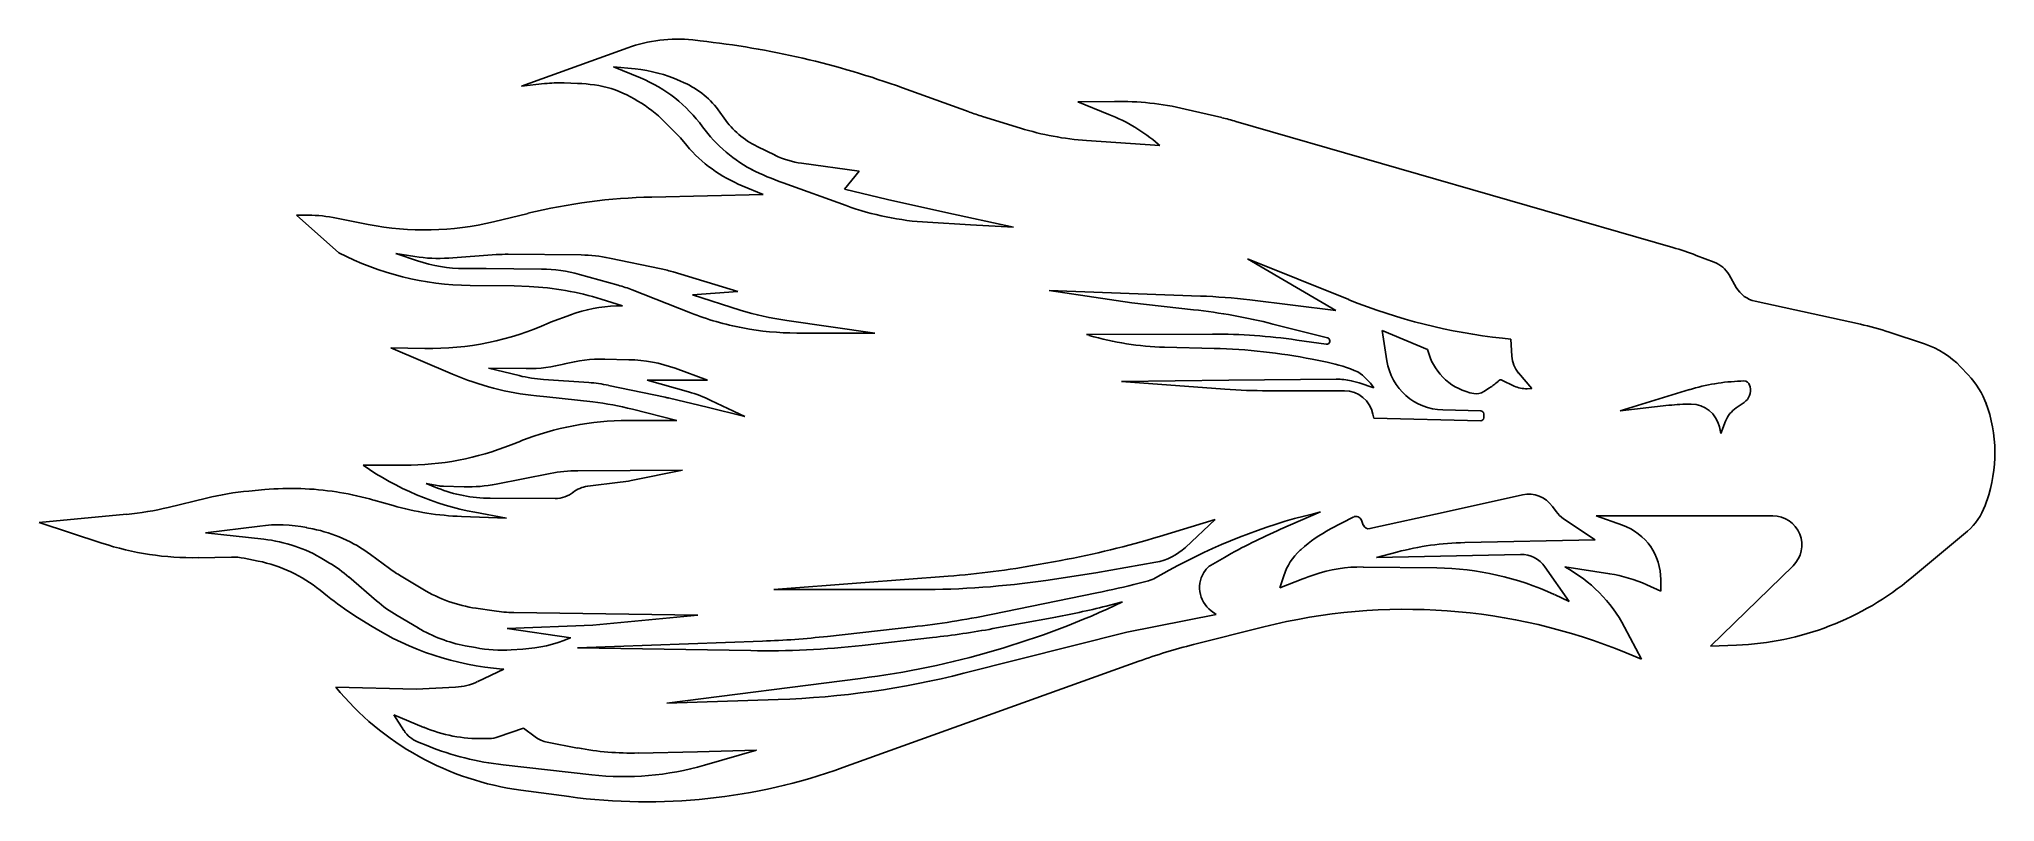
# Model space of a CAD drawing. Header units: metres. Extents: x -13.8 to 19.9, y -4.9 to 8.3.
import ezdxf

# ---------------------------------------------------------------- set-up
doc = ezdxf.new("R2010")
doc.units = ezdxf.units.M

msp = doc.modelspace()

# ---------------------------------------------------------------- linework, layer by layer
at = {"color": 10, "linetype": 'CONTINUOUS'}
for p, q in [((-5.513, 7.456), (-3.684, 8.115)), ((-2.566, 8.248), (-2.436, 8.234)), ((-5.117, 7.497), (-5.513, 7.456)), ((-4.548, 7.501), (-4.781, 7.508)), ((1.05, 7.425), (2.197, 7.009)), ((4.067, 7.181), (4.697, 7.191)), ((4.603, 6.968), (4.067, 7.181)), ((-2.778, 6.561), (-2.998, 6.789)), ((2.425, 6.932), (3.08, 6.73)), ((5.916, 7.059), (6.546, 6.911)), ((6.789, 6.847), (14.317, 4.675)), ((-2.668, 6.432), (-2.778, 6.561)), ((4.218, 6.519), (5.477, 6.433)), ((5.477, 6.433), (5.453, 6.454)), ((-1.351, 5.59), (-1.712, 5.738)), ((-3.27, 5.545), (-1.351, 5.59)), ((-8.662, 4.587), (-9.392, 5.231)), ((-9.392, 5.231), (-9.188, 5.231)), ((-8.7, 5.183), (-8.154, 5.074)), ((-5.995, 5.12), (-5.402, 5.264)), ((14.717, 4.541), (15.029, 4.422)), ((15.283, 4.205), (15.408, 3.989)), ((-5.638, 4.015), (-6.4, 4.023)), ((-5.381, 4.003), (-5.638, 4.015)), ((-3.772, 3.674), (-4.14, 3.787)), ((15.734, 3.751), (17.544, 3.354)), ((-5.04, 3.378), (-5.016, 3.389)), ((-5.016, 3.389), (-4.667, 3.517)), ((-3.878, 3.67), (-3.772, 3.674)), ((18.043, 3.218), (18.651, 3.017)), ((-6.704, 2.496), (-7.765, 2.948)), ((-7.765, 2.948), (-7.179, 2.938)), ((19.27, 2.623), (19.401, 2.485)), ((-5.075, 2.104), (-5.257, 2.123)), ((-4.287, 2.017), (-5.075, 2.104)), ((-3.682, 1.697), (-2.837, 1.697)), ((-2.837, 1.697), (-3.604, 1.892)), ((19.719, 1.973), (19.707, 2.005)), ((-5.692, 1.279), (-5.525, 1.345)), ((-8.242, 0.927), (-7.534, 0.927)), ((-11.597, 0.203), (-10.937, 0.363)), ((-10.209, 0.484), (-9.936, 0.509)), ((-8.702, 0.468), (-8.651, 0.46)), ((-13.822, -0.056), (-12.318, 0.083)), ((-8.06, 0.329), (-7.724, 0.233)), ((-6.548, 0.045), (-5.773, 0.014)), ((-5.773, 0.014), (-6.318, 0.118)), ((16.037, 0.055), (12.992, 0.055)), ((12.992, 0.055), (13.446, -0.105)), ((19.722, 0.318), (19.693, 0.233)), ((-12.74, -0.413), (-13.822, -0.056)), ((19.389, -0.206), (18.425, -1.011)), ((-10.507, -0.653), (-11.081, -0.664)), ((-10.051, -0.721), (-10.289, -0.673)), ((13.934, -0.477), (13.928, -0.468)), ((13.227, -0.941), (12.456, -0.822)), ((14.966, -2.185), (16.386, -0.803)), ((-8.857, -1.325), (-8.984, -1.223)), ((14.107, -1.238), (13.869, -1.131)), ((14.107, -1.039), (14.107, -1.238)), ((-8.117, -1.829), (-8.382, -1.663)), ((7.272, -1.854), (6.057, -2.16)), ((13.482, -1.857), (13.773, -2.408)), ((13.773, -2.408), (13.513, -2.302)), ((15.411, -2.169), (14.966, -2.185)), ((-6.269, -2.797), (-5.816, -2.582)), ((-5.816, -2.582), (-5.844, -2.58)), ((5.116, -2.447), (0.022, -4.278)), ((-8.714, -2.893), (-7.329, -2.925)), ((-7.329, -2.925), (-6.649, -2.892)), ((-4.696, -4.777), (-5.525, -4.666))]:
    msp.add_line(p, q, dxfattribs=at)
at = {"color": 13, "linetype": 'CONTINUOUS'}
for p, q in [((-7.351, 4.521), (-7.68, 4.575)), ((-7.68, 4.575), (-7.306, 4.448)), ((-5.947, 4.553), (-6.769, 4.494)), ((-4.486, 4.547), (-5.746, 4.559)), ((-3.108, 4.308), (-4, 4.494)), ((8.734, 3.778), (6.987, 4.481)), ((6.987, 4.481), (8.51, 3.592)), ((-6.498, 4.314), (-6.147, 4.314)), ((-6.125, 4.314), (-5.169, 4.305)), ((-4.517, 4.213), (-3.849, 4.026)), ((-1.787, 3.921), (-2.9, 4.255)), ((-3.608, 3.945), (-2.602, 3.55)), ((-2.571, 3.86), (-1.787, 3.921)), ((-1.748, 3.6), (-2.571, 3.86)), ((6.178, 3.84), (3.576, 3.934)), ((3.576, 3.934), (4.997, 3.721)), ((4.997, 3.721), (6.062, 3.605)), ((8.51, 3.592), (7.029, 3.773)), ((0.571, 3.204), (-0.946, 3.419)), ((-0.774, 3.204), (0.571, 3.204)), ((6.385, 3.185), (4.214, 3.179)), ((4.214, 3.179), (4.263, 3.164)), ((7.427, 3.359), (8.367, 3.121)), ((8.347, 3.01), (7.837, 3.083)), ((8.405, 3.072), (8.405, 3.059)), ((9.39, 2.724), (9.308, 3.245)), ((9.308, 3.245), (10.09, 2.918)), ((11.522, 3.098), (11.379, 3.113)), ((11.541, 2.807), (11.522, 3.098)), ((-3.664, 2.745), (-4.082, 2.754)), ((5.558, 2.96), (6.414, 2.939)), ((8.103, 2.752), (8.362, 2.701)), ((10.09, 2.918), (10.111, 2.85)), ((-5.431, 2.591), (-6.085, 2.6)), ((-6.085, 2.6), (-5.552, 2.47)), ((-5.134, 2.405), (-4.357, 2.351)), ((-4.772, 2.671), (-4.762, 2.674)), ((-2.639, 2.191), (-3.352, 2.395)), ((-3.352, 2.395), (-2.309, 2.395)), ((-2.309, 2.395), (-2.866, 2.596)), ((6.669, 2.39), (4.821, 2.37)), ((4.821, 2.37), (6.601, 2.237)), ((8.517, 2.41), (6.669, 2.39)), ((8.91, 2.344), (8.777, 2.379)), ((11.305, 2.372), (11.315, 2.382)), ((11.37, 2.391), (11.584, 2.291)), ((11.888, 2.246), (11.659, 2.516)), ((-4.015, 2.303), (-3.041, 2.098)), ((-2.968, 2.082), (-2.319, 1.925)), ((-1.669, 1.768), (-2.252, 2.045)), ((7.343, 2.21), (8.659, 2.21)), ((9.165, 2.262), (8.91, 2.344)), ((11.057, 2.197), (11.156, 2.259)), ((11.807, 2.244), (11.888, 2.246)), ((-2.319, 1.925), (-1.669, 1.768)), ((9.149, 1.808), (9.163, 1.738)), ((9.163, 1.738), (11.006, 1.693)), ((11.008, 1.864), (10.354, 1.879)), ((11.057, 1.743), (11.057, 1.814)), ((11.726, 0.417), (10.413, 0.127)), ((8.812, 0.036), (8.421, -0.169)), ((10.413, 0.127), (9.099, -0.164)), ((12.305, 0.13), (12.241, 0.22)), ((12.978, -0.359), (12.434, 0.006)), ((-10.023, -0.119), (-10.955, -0.238)), ((-10.955, -0.238), (-9.953, -0.346)), ((-9.11, -0.168), (-9.215, -0.147)), ((6.432, -0.004), (5.473, -0.297)), ((5.921, -0.486), (6.432, -0.004)), ((8.984, -0.102), (8.952, -0.017)), ((-7.788, -0.849), (-8.117, -0.606)), ((7.914, -0.521), (7.899, -0.534)), ((9.211, -0.659), (9.562, -0.567)), ((11.693, -0.608), (9.211, -0.659)), ((10.731, -0.404), (12.978, -0.359)), ((-8.925, -0.693), (-8.82, -0.756)), ((-8.489, -0.996), (-8.009, -1.407)), ((-7.212, -1.207), (-7.589, -0.981)), ((1.834, -0.982), (0.331, -1.097)), ((3.778, -0.71), (3.384, -0.782)), ((3.519, -1.054), (4.379, -0.927)), ((4.379, -0.927), (5.411, -0.743)), ((7.614, -0.974), (7.547, -1.182)), ((8.068, -0.983), (8.136, -0.96)), ((8.983, -0.824), (10.248, -0.84)), ((12.53, -1.416), (12.113, -0.821)), ((0.331, -1.097), (-1.171, -1.213)), ((-1.171, -1.213), (1.334, -1.213)), ((7.547, -1.182), (7.943, -1.029)), ((12.274, -1.298), (12.53, -1.416)), ((-7.657, -1.66), (-7.296, -1.873)), ((-5.985, -1.581), (-6.298, -1.534)), ((-4.063, -1.63), (-5.649, -1.608)), ((-4.284, -1.823), (-2.476, -1.652)), ((-2.476, -1.652), (-4.063, -1.63)), ((-5.761, -1.88), (-4.284, -1.823)), ((-4.662, -2.041), (-5.761, -1.88)), ((-6.483, -2.179), (-6.306, -2.212)), ((-5.692, -2.25), (-5.493, -2.238)), ((-4.686, -2.051), (-4.662, -2.041)), ((-7.194, -3.584), (-7.715, -3.366)), ((-7.715, -3.366), (-7.538, -3.64)), ((-5.477, -3.599), (-5.915, -3.75)), ((-5.277, -3.749), (-5.477, -3.599)), ((-7.303, -3.834), (-7.128, -3.904)), ((-6.067, -3.776), (-6.175, -3.779)), ((-4.547, -3.94), (-5.07, -3.84)), ((-2.485, -4.003), (-3.501, -4.026)), ((-1.468, -3.979), (-2.485, -4.003)), ((-2.365, -4.237), (-1.468, -3.979)), ((-5.829, -4.23), (-4.304, -4.401))]:
    msp.add_line(p, q, dxfattribs=at)
at = {"color": 10, "linetype": 'CONTINUOUS'}
for centre, radius, start, end in [((-2.837, 5.763), 2.5, 83.7784, 109.8171), ((-4.062, -6.678), 15, 70.0767, 83.7784), ((-4.861, 5.01), 2.5, 88.1686, 95.8733), ((-4.628, 5.002), 2.5, 74.7474, 88.1686), ((-4.798, 5.055), 2.5, 43.9233, 70.6622), ((4.772, 2.191), 5, 76.7833, 90.8588), ((3.901, 11.709), 5, 250.0767, 252.8342), ((3.496, 4.18), 3, 49.274, 68.3354), ((5.403, 2.043), 5, 73.9046, 76.7833), ((-0.763, 8.051), 2.5, 220.3721, 247.6899), ((4.556, 11.507), 5, 252.8342, 266.1242), ((-3.037, -4.452), 10, 91.3379, 103.6827), ((-9.188, 2.731), 2.5, 78.7446, 90), ((-7.178, 9.978), 5, 258.7446, 283.6827), ((-6.353, 9.022), 5, 242.498, 269.4572), ((12.931, -0.129), 5, 69.0682, 73.9046), ((14.85, 3.955), 0.5, 30.0509, 69.0682), ((-5.613, -0.991), 5, 72.8659, 87.3389), ((15.841, 4.239), 0.5, 210.0509, 257.6431), ((-7.092, 7.937), 5, 269.0044, 294.2264), ((-3.803, 1.171), 2.5, 91.7345, 110.2305), ((16.474, -1.53), 5, 71.7126, 77.6431), ((18.18, 1.592), 1.5, 43.4068, 71.7126), ((-4.745, 7.096), 5, 246.9329, 264.1135), ((18.311, 1.454), 1.5, 20.2361, 43.4068), ((-3.683, -3.303), 5, 89.9918, 111.6181), ((-4.839, -2.953), 5, 75.7024, 83.6643), ((17.361, 1.14), 2.5, 340.7989, 20.2361), ((-7.534, 5.927), 5, 270, 291.6181), ((-5.385, 5.03), 5, 235.1451, 259.2365), ((-9.757, -4.496), 5, 95.1908, 103.6518), ((-9.483, -4.471), 5, 81.0045, 95.1908), ((-9.433, -4.479), 5, 74.0653, 81.0045), ((-12.777, 5.061), 5, 275.2734, 283.6518), ((-6.352, 5.041), 5, 254.0653, 267.7477), ((16.037, -0.445), 0.5, 314.2356, 90), ((18.748, 0.562), 1, 309.8518, 340.7989), ((13.114, -1.048), 1, 34.8436, 70.5728), ((-11.175, 4.336), 5, 251.7518, 271.0734), ((-10.488, -1.653), 1, 78.4733, 91.0734), ((13.107, -1.039), 1, 0, 34.8436), ((-10.55, -3.171), 2.5, 51.1923, 78.4733), ((11.27, -3.023), 2.5, 27.8007, 61.6837), ((12.845, -3.412), 2.5, 65.8361, 81.2156), ((-5.723, 2.572), 5, 231.1923, 237.874), ((15.221, 2.828), 5, 272.1818, 309.8518), ((9.713, -11.552), 10, 67.6662, 104.1264), ((-5.458, 2.405), 5, 237.874, 265.5736), ((8.498, -11.857), 10, 104.1264, 109.7692), ((-4.857, 0.289), 5, 219.5377, 262.3264), ((-6.698, -1.893), 1, 272.7907, 295.3721), ((-3.361, 5.133), 10, 262.3264, 289.7692)]:
    msp.add_arc(centre, radius, start, end, dxfattribs=at)
at = {"color": 13, "linetype": 'CONTINUOUS'}
for centre, radius, start, end in [((-6.945, 6.988), 2.5, 260.6619, 274.0565), ((-6.498, 6.814), 2.5, 251.1538, 270), ((-5.771, 2.059), 2.5, 89.4414, 94.0565), ((-4.511, 2.047), 2.5, 78.2109, 89.4414), ((-6.147, 1.814), 2.5, 89.5107, 90), ((-5.19, 1.805), 2.5, 74.3683, 89.5107), ((-3.618, 1.86), 2.5, 73.2989, 78.2109), ((-4.522, 1.619), 2.5, 68.551, 74.3683), ((5.816, -6.153), 10, 83.0347, 87.9267), ((12.47, 13.053), 10, 248.0609, 263.7345), ((-0.774, 8.204), 5, 248.551, 259.2755), ((-0.245, 8.369), 5, 252.5159, 261.9465), ((4.974, -6.336), 10, 75.7996, 83.7541), ((-0.774, 8.204), 5, 259.2755, 270), ((5.683, 7.958), 5, 253.5067, 268.574), ((6.414, -6.815), 10, 81.8232, 90.1664), ((8.355, 3.059), 0.05, -98.1768, 0), ((8.355, 3.072), 0.05, 0, 75.7996), ((-4.134, 0.254), 2.5, 88.7948, 104.7867), ((-3.716, 0.245), 2.5, 70.1208, 88.7948), ((6.165, -7.058), 10, 78.826, 88.574), ((7.877, 0.248), 2.5, 66.0961, 78.826), ((10.378, 2.879), 1, 188.908, 268.6038), ((11.066, 3.145), 1, 197.1142, 259.7023), ((12.04, 2.839), 0.5, 183.7667, 220.3342), ((-4.961, 4.899), 2.5, 256.3135, 266.0261), ((-5.4, 5.091), 2.5, 269.2843, 284.7867), ((8.528, 1.41), 1, 75.5395, 90.6305), ((8.338, 1.7), 1, 34.1994, 56.4789), ((10.624, 3.105), 1, 302.134, 312.8587), ((11.349, 2.346), 0.05, 64.932, 132.8587), ((-4.53, -0.143), 2.5, 78.1196, 86.0261), ((-3.556, -0.348), 2.5, 76.4128, 78.1196), ((-3.325, -0.213), 2.5, 64.5704, 74.0654), ((7.343, 12.21), 10, 265.7418, 270), ((8.659, 1.71), 0.5, 11.3178, 90), ((10.924, 2.409), 0.251, 261.6385, 302.0888), ((11.795, 2.744), 0.5, 244.932, 271.2905), ((11.007, 1.743), 0.05, 268.5922, 360), ((11.007, 1.814), 0.05, 0, 88.6038), ((11.834, -0.071), 0.5, 35.6301, 102.4741), ((8.859, -0.053), 0.1, 20.7858, 117.6554), ((12.712, 0.421), 0.5, 215.6301, 236.2042), ((-9.704, -2.598), 2.5, 78.6979, 97.3213), ((-9.6, -2.619), 2.5, 53.6208, 78.6979), ((1.082, 14.046), 15, 280.3518, 287.0192), ((9.581, -2.383), 2.5, 117.6554, 131.8348), ((9.078, -0.066), 0.1, 200.7858, 282.4741), ((-10.22, -2.832), 2.5, 58.7996, 83.8816), ((5.235, 0.242), 1, 280.1421, 313.3242), ((8.566, -1.279), 1, 131.8348, 162.2435), ((10.831, -5.403), 5, 91.1565, 104.7051), ((11.703, -1.108), 0.5, 35.0553, 91.1683), ((-10.115, -2.895), 2.5, 49.4188, 58.7996), ((-6.306, 1.164), 2.5, 233.6208, 239.1136), ((0.689, 13.974), 15, 274.3788, 280.3518), ((9.208, -4.292), 3.5, 109.0131, 111.1804), ((8.95, -3.323), 2.5, 89.2516, 109.0131), ((10.183, -5.84), 5, 65.2812, 89.2516), ((-5.928, 0.938), 2.5, 239.1136, 261.5021), ((1.338, 13.787), 15, 269.9846, 278.36), ((-6.383, 0.491), 2.5, 229.4188, 239.3672), ((-5.615, 0.892), 2.5, 261.5021, 269.2157), ((-6.023, 0.278), 2.5, 239.3672, 259.3877), ((-5.846, 0.245), 2.5, 259.3877, 273.5298), ((-5.647, 0.257), 2.5, 273.5298, 292.6054), ((-7.117, -3.37), 0.5, 212.7538, 248.2126), ((-6.226, -1.279), 2.5, 247.218, 271.1683), ((-5.272, 0.739), 5, 248.2126, 263.6056), ((-6.077, -3.276), 0.5, 271.1683, 288.9122), ((-4.977, -3.349), 0.5, 233.1496, 259.2565), ((-3.615, 0.973), 5, 259.2565, 271.3085), ((-3.747, 0.568), 5, 263.6056, 286.0492)]:
    msp.add_arc(centre, radius, start, end, dxfattribs=at)
at = {"layer": '1', "color": 13, "linetype": 'CONTINUOUS'}
for p, q in [((-3.555, 7.75), (-3.932, 7.788)), ((-3.932, 7.788), (-3.464, 7.595)), ((-2.713, 7.512), (-2.788, 7.546)), ((-2.024, 6.901), (-2.097, 7.004)), ((-1.148, 6.265), (-1.456, 6.415)), ((0.3, 5.992), (-0.689, 6.125)), ((-1.494, 5.99), (-1.552, 6.019)), ((-1.01, 5.787), (0.077, 5.397)), ((0.047, 5.678), (0.3, 5.992)), ((0.789, 5.504), (0.047, 5.678)), ((1.792, 5.277), (0.789, 5.504)), ((1.481, 5.11), (2.221, 5.067)), ((2.962, 5.024), (1.792, 5.277)), ((2.221, 5.067), (2.962, 5.024)), ((15.537, 2.379), (15.487, 2.377)), ((14.003, 2.048), (13.408, 1.867)), ((14.599, 2.229), (14.003, 2.048)), ((15.645, 2.278), (15.638, 2.304)), ((13.408, 1.867), (14.248, 1.959)), ((15.141, 1.476), (15.224, 1.687)), ((15.407, 1.916), (15.543, 2.01)), ((15.116, 1.587), (15.141, 1.476)), ((-5.018, 0.786), (-5.95, 0.602)), ((-3.644, 0.837), (-4.545, 0.833)), ((-2.742, 0.841), (-3.644, 0.837)), ((-3.626, 0.665), (-2.742, 0.841)), ((-6.932, 0.572), (-7.154, 0.611)), ((-7.154, 0.611), (-6.96, 0.534)), ((-6.5, 0.556), (-6.861, 0.565)), ((-6.056, 0.36), (-4.936, 0.354)), ((-4.618, 0.467), (-4.629, 0.457)), ((-4.374, 0.566), (-3.813, 0.635)), ((7.56, -0.174), (8.248, 0.124)), ((8.248, 0.124), (8.126, 0.094)), ((6.352, -0.796), (6.592, -0.659)), ((5.642, -0.88), (5.404, -1.013)), ((6.264, -0.878), (6.275, -0.864)), ((4.396, -1.269), (2.574, -1.642)), ((5.285, -1.06), (5.124, -1.102)), ((4.557, -1.497), (4.839, -1.426)), ((4.912, -1.944), (6.449, -1.64)), ((6.449, -1.64), (6.365, -1.577)), ((1.224, -1.855), (-0.246, -2.018)), ((2.104, -2.654), (4.912, -1.944)), ((2.604, -1.885), (3.624, -1.698)), ((-1.366, -2.1), (-4.549, -2.214)), ((-4.549, -2.214), (-1.567, -2.264)), ((0.353, -2.174), (1.566, -2.038)), ((0.324, -2.742), (-3.011, -3.166)), ((-3.011, -3.166), (-1.093, -3.104))]:
    msp.add_line(p, q, dxfattribs=at)
for centre, radius, start, end in [((-3.807, 5.263), 2.5, 65.9396, 84.2298), ((-4.419, 5.285), 2.5, 36.0432, 67.5512), ((-3.325, 6.143), 1.5, 35.0553, 65.9396), ((-0.376, 8.227), 2.5, 216.0432, 243.4512), ((-0.796, 7.762), 1.5, 215.0553, 243.9112), ((-0.489, 7.612), 1.5, 243.9112, 262.3309), ((0.683, 10.492), 5, 243.4512, 250.2141), ((1.769, 10.101), 5, 250.2141, 266.6941), ((15.615, -1.121), 3.5, 92.1002, 106.8786), ((15.541, 2.279), 0.1, 14.31, 92.1002), ((15.402, 2.216), 0.25, 304.3614, 374.31), ((14.628, -1.52), 3.5, 90, 96.2375), ((14.628, 1.48), 0.5, 12.4161, 89.9171), ((15.689, 1.504), 0.5, 124.3614, 158.4847), ((-4.534, -1.667), 2.5, 90.2489, 101.1661), ((-6.043, 2.86), 2.5, 248.4913, 269.7123), ((-6.847, 1.065), 0.5, 260.2244, 268.4937), ((-6.434, 3.055), 2.5, 268.4937, 281.1661), ((-4.934, 0.854), 0.5, 269.7123, 309.1537), ((-4.314, 0.07), 0.5, 96.9633, 129.1537), ((-4.116, 3.116), 2.5, 276.9633, 281.3021), ((10.504, -9.619), 10, 103.7596, 119.0926), ((11.545, -9.346), 10, 113.4837, 119.6896), ((6.665, -1.177), 0.5, 143.3464, 233.074), ((6.476, -1.013), 0.25, 119.6896, 143.3464), ((1.391, 13.426), 15, 281.5594, 284.411), ((5.16, -0.576), 0.5, 284.411, 299.0926), ((-0.432, 13.054), 15, 276.3357, 281.5594), ((-1.565, 12.138), 15, 286.2546, 295.2724), ((0.921, 13.056), 15, 280.3816, 284.0267), ((-1.901, 12.89), 15, 272.044, 276.3357), ((-0.099, 12.869), 15, 276.3748, 280.3816), ((-1.313, 12.734), 15, 269.0297, 276.3748), ((-1.565, 12.138), 15, 277.2368, 286.2546), ((-1.573, 11.888), 15, 271.8345, 284.1909)]:
    msp.add_arc(centre, radius, start, end, dxfattribs=at)

doc.saveas('drawing.dxf')
